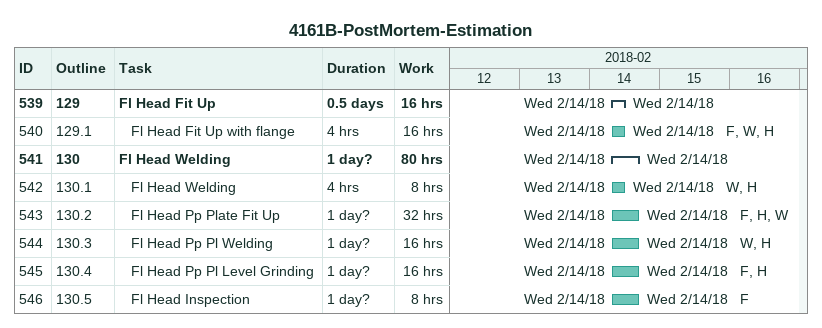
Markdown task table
4161B-PostMortem-Estimation

| ID | WBS | Task | Duration | Start | Finish | Resources | Work (h) |
|---|---|---|---|---|---|---|---|
| 539 | 129 | **Fl Head Fit Up** | 0.5d | 2018-02-14 | 2018-02-14 |  | 16 |
| 540 | 129.1 | Fl Head Fit Up with flange | 4h | 2018-02-14 | 2018-02-14 | F, W, H | 16 |
| 541 | 130 | **Fl Head Welding** | 1d? | 2018-02-14 | 2018-02-14 |  | 80 |
| 542 | 130.1 | Fl Head Welding | 4h | 2018-02-14 | 2018-02-14 | W, H | 8 |
| 543 | 130.2 | Fl Head Pp Plate Fit Up | 1d? | 2018-02-14 | 2018-02-14 | F, H, W | 32 |
| 544 | 130.3 | Fl Head Pp Pl Welding | 1d? | 2018-02-14 | 2018-02-14 | W, H | 16 |
| 545 | 130.4 | Fl Head Pp Pl Level Grinding | 1d? | 2018-02-14 | 2018-02-14 | F, H | 16 |
| 546 | 130.5 | Fl Head Inspection | 1d? | 2018-02-14 | 2018-02-14 | F | 8 |
